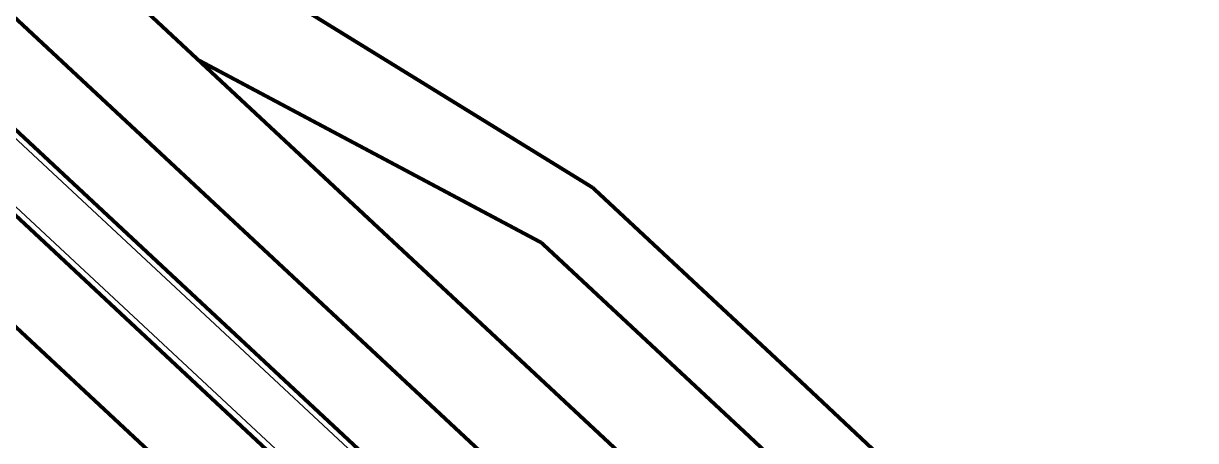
# Model space of a CAD drawing. Header units: millimetres. Extents: x 67532 to 67858, y 50657 to 50929.
# Drawn here: x 67609.76 to 67656.49, y 50845.88 to 50862.51 of the extents above; entities that cross this region are included whole.
import ezdxf

# ---------------------------------------------------------------- set-up
doc = ezdxf.new("R2010")
doc.units = ezdxf.units.MM
doc.linetypes.add('DASHDOT', pattern=[25.4, 12.7, -6.35, 0, -6.35])
doc.linetypes.add('JTSS01', pattern=[6, 2, -4])
for name, color, linetype in [('@-路面标线', 7, 'Continuous'), ('@-路面边线', 7, 'Continuous'), ('RD-中线', 1, 'DASHDOT')]:
    doc.layers.add(name, color=color, linetype=linetype)
doc.layers.add('@-道路标线', color=7, linetype='Continuous', lineweight=0)

msp = doc.modelspace()

# ---------------------------------------------------------------- linework, layer by layer
at = {"layer": '@-路面标线', "color": 7, "linetype": 'Continuous', "const_width": 0.15, "flags": 128}
msp.add_lwpolyline([(67610.259, 50854.104), (67635.769, 50830.27)], dxfattribs=at)
at = {"layer": '@-路面边线', "color": 7, "linetype": 'Continuous', "const_width": 0.15, "flags": 128}
for points in [[(67632.456, 50855.966), (67619.466, 50863.977)], [(67677.267, 50813.912), (67640.694, 50848.285), (67632.456, 50855.966)]]:
    msp.add_lwpolyline(points, dxfattribs=at)
at = {"layer": '@-道路标线', "color": 7, "linetype": 'Continuous', "const_width": 0.15, "flags": 128}
for points in [[(67616.738, 50861.052), (67546.557, 50926.497)], [(67659.341, 50811.546), (67631.126, 50838.064), (67541.783, 50921.377)], [(67610.259, 50854.104), (67540.078, 50919.549)], [(67630.41, 50853.772), (67616.738, 50861.052)], [(67666.875, 50819.561), (67638.643, 50846.095), (67630.41, 50853.772)]]:
    msp.add_lwpolyline(points, dxfattribs=at)
at = {"layer": '@-道路标线', "color": 7, "linetype": 'JTSS01', "const_width": 0.15, "flags": 128}
for points in [[(67661.567, 50813.914), (67633.347, 50840.437), (67544, 50923.754)], [(67633.543, 50827.901), (67627.196, 50833.867), (67537.862, 50917.172)], [(67664.135, 50816.647), (67635.91, 50843.174), (67616.738, 50861.052)]]:
    msp.add_lwpolyline(points, dxfattribs=at)
at = {"layer": 'RD-中线', "color": 3, "linetype": 'Continuous'}
for points in [[(67659.17, 50811.364), (67630.955, 50837.882), (67541.613, 50921.195)], [(67657.801, 50809.906), (67629.588, 50836.422), (67540.249, 50919.732)]]:
    msp.add_lwpolyline(points, dxfattribs=at)

doc.saveas('drawing.dxf')
